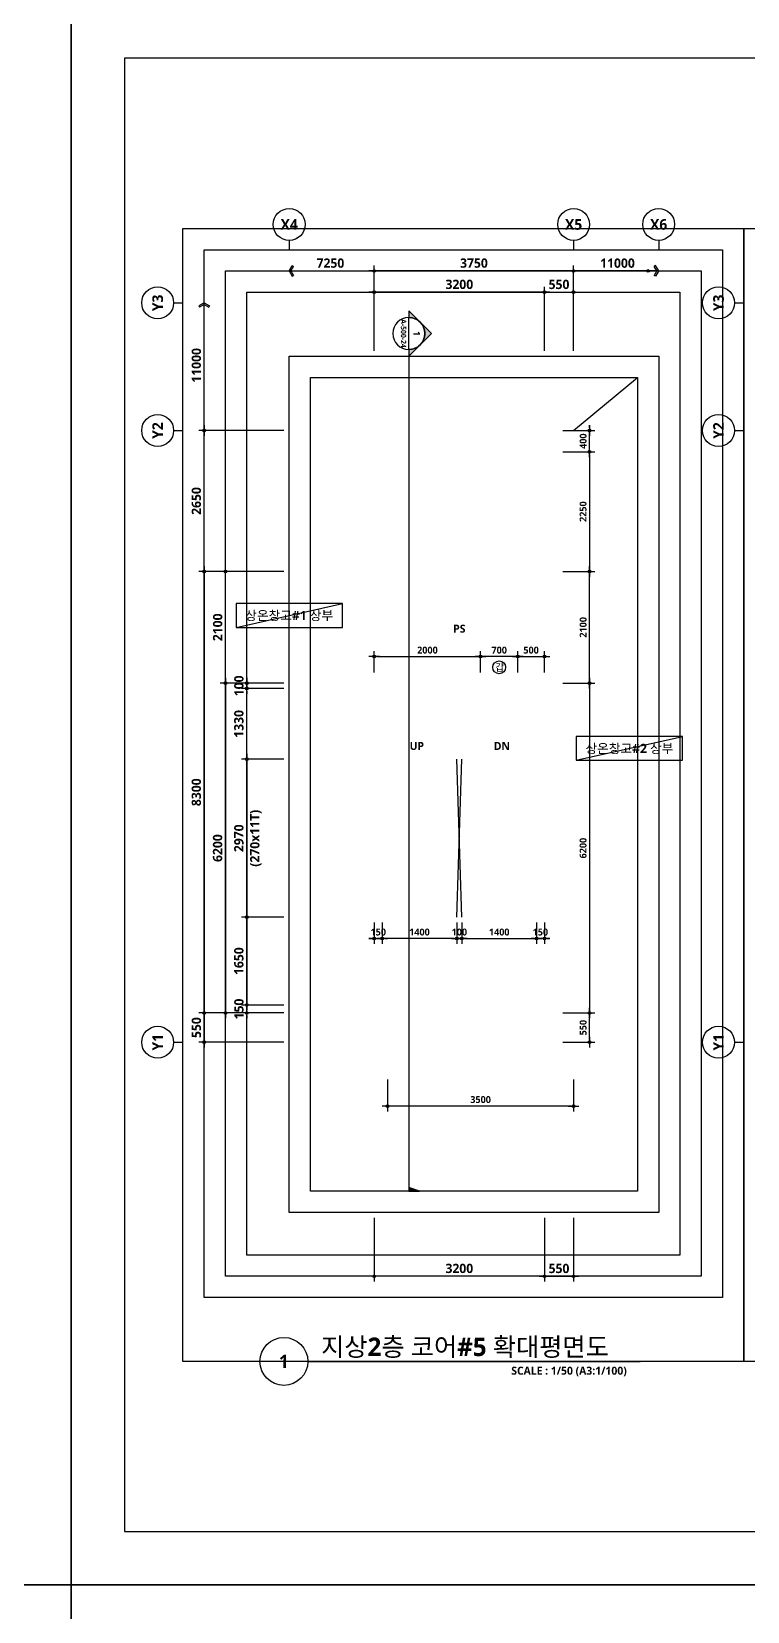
# Model space of a CAD drawing. Header units: millimetres. Extents: x -12482 to 126000, y 0 to 220200.
# Drawn here: x 41253 to 54719, y 118300 to 148000 of the extents above; entities that cross this region are included whole.
import ezdxf
from ezdxf.enums import TextEntityAlignment as Align

# ---------------------------------------------------------------- set-up
doc = ezdxf.new("R2010")
doc.units = ezdxf.units.MM
doc.header["$LTSCALE"] = 60
doc.linetypes.add('CEN', pattern=[62, 60, -1, 0, -1])
doc.layers.get('Defpoints').update_dxf_attribs({"color": 153})
for name, color, linetype in [('A-ANNO-DIM', 4, 'Continuous'), ('A-ANNO-GRA1', 7, 'Continuous'), ('A-ANNO-SYMB', 7, 'Continuous'), ('A-ANNO-TEXT1', 7, 'Continuous'), ('A-ANNO-TEXT2', 3, 'Continuous'), ('A-ANNO-TITL', 7, 'Continuous'), ('A-FLOR-OPEN-BELO', 6, 'CEN'), ('A-ST-AXIS-BUB', 7, 'Continuous'), ('A-ST-AXIS-DIM', 7, 'Continuous'), ('AA-MKXS', 3, 'Continuous'), ('AA-MKXX', 3, 'Continuous'), ('AA-XXXX-TXT1', 2, 'Continuous')]:
    doc.layers.add(name, color=color, linetype=linetype)
for name, color, linetype, plot in [('Defpoint', 161, 'Continuous', False), ('G(그리드1)', 185, 'Continuous', False), ('G(그리드2)', 235, 'Continuous', False)]:
    doc.layers.add(name, color=color, linetype=linetype, plot=plot)
doc.styles.add('2020음성 1차', font='NanumGothicBold.ttf')
doc.styles.add('SAMOO', font='romans.shx', dxfattribs={"bigfont": 'whgtxt.shx'})
doc.styles.add('SH_진천_나눔', font='')
doc.styles.get('SH_진천_나눔').set_extended_font_data('NanumGothic', bold=True)
doc.dimstyles.new('SHP 50', dxfattribs={"dimscale": 50, "dimtxt": 3.5, "dimasz": 1, "dimexe": 2, "dimexo": 2, "dimgap": 1, "dimtad": 1, "dimdec": 0, "dimzin": 0, "dimdsep": 46, "dimtxsty": 'SH_진천_나눔', "dimblk": 'DIMDOT', "dimcen": 0.09, "dimclrd": 256, "dimclre": 256, "dimclrt": 3, "dimadec": 0, "dimazin": 1, "dimtfac": 1, "dimtdec": 0, "dimtix": 1, "dimtmove": 2, "dimatfit": 0, "dimldrblk": 'DIMDOT', "dimfxl": 1, "dimtolj": 1, "dimtzin": 0, "dimlwd": -1, "dimlwe": -1, "dimarcsym": 0})
doc.dimstyles.new('SHP 50내부', dxfattribs={"dimscale": 50, "dimtxt": 2.6, "dimasz": 1, "dimexe": 2, "dimexo": 2, "dimgap": 1, "dimtad": 1, "dimdec": 0, "dimzin": 0, "dimdsep": 46, "dimtxsty": '2020음성 1차', "dimblk": 'DIMDOT', "dimcen": 0.09, "dimclrd": 256, "dimclre": 256, "dimclrt": 3, "dimadec": 0, "dimazin": 1, "dimtfac": 1, "dimtdec": 0, "dimtix": 1, "dimtmove": 2, "dimatfit": 0, "dimldrblk": 'DIMDOT', "dimfxl": 1, "dimtolj": 1, "dimtzin": 0, "dimlwd": -1, "dimlwe": -1, "dimarcsym": 0})

# ---------------------------------------------------------------- blocks, each defined once
blk = doc.blocks.new('*U13165')
at = {"layer": 'A-ANNO-TITL'}
blk.add_line((0, 0), (6250, 0), dxfattribs=at)
blk.add_circle((-450, 0), 450, dxfattribs=at)
at = {"layer": 'AA-XXXX-TXT1', "style": 'SH_진천_나눔'}
blk.add_attdef('DWG.TITLE', (250, 100), '', height=350, dxfattribs=at)
at = {"layer": 'AA-XXXX-TXT1', "color": 7, "style": 'SH_진천_나눔'}
blk.add_attdef('NO1', text='', height=300, dxfattribs=at).set_placement((-450, 0), align=Align.MIDDLE)
at = {"layer": 'AA-XXXX-TXT1', "style": 'SH_진천_나눔'}
blk.add_attdef('SCALE', text='', height=150, dxfattribs=at).set_placement((6000, -100), align=Align.TOP_RIGHT)
blk = doc.blocks.new('A-ST-AXIS-BUB-1')
at = {"layer": 'A-ST-AXIS-BUB'}
blk.add_line((0, 350), (0, 0), dxfattribs=at)
blk.add_circle((0, 950), 600, dxfattribs=at)
blk = doc.blocks.new('DIMDOT')
at = {"color": 0}
blk.add_line((-2, 0), (2, 0), dxfattribs=at)
for radius in [0.5, 0.25]:
    blk.add_circle((0, 0), radius, dxfattribs=at)
blk = doc.blocks.new('arrow1')
at = {"color": 0}
for p, q in [((0, 0), (0.29, 0.5)), ((0, 0), (0.29, -0.5)), ((0.16, 0), (0.41, 0.43)), ((0.16, 0), (0.41, -0.43)), ((0.29, 0.5), (0.41, 0.43)), ((0.29, -0.5), (0.41, -0.43))]:
    blk.add_line(p, q, dxfattribs=at)
blk = doc.blocks.new('*D17269')
at = {"layer": 'A-ST-AXIS-DIM'}
for p, q in [((46000, 137850), (44400, 137850)), ((44500, 137800), (44500, 129600)), ((46000, 129550), (44400, 129550))]:
    blk.add_line(p, q, dxfattribs=at)
at = {"layer": 'Defpoints', "color": 0}
for p in [(46100, 137850), (44500, 129550), (46100, 129550)]:
    blk.add_point(p, dxfattribs=at)
at = {"layer": 'A-ST-AXIS-DIM', "linetype": 'ByBlock', "xscale": 50, "yscale": 50, "zscale": 50}
for p, rotation in [((44500, 137850), 90), ((44500, 129550), 270)]:
    blk.add_blockref('DIMDOT', p, dxfattribs=dict(at, rotation=rotation))
at = {"layer": 'A-ST-AXIS-DIM', "color": 3, "insert": (44353, 133700), "char_height": 175, "attachment_point": 5, "rotation": 90, "style": 'SH_진천_나눔'}
blk.add_mtext('\\A1;8300', dxfattribs=at)
blk = doc.blocks.new('*D17270')
at = {"layer": 'A-ST-AXIS-DIM'}
for p, q in [((46000, 135750), (44800, 135750)), ((44900, 135700), (44900, 129600)), ((46000, 129550), (44800, 129550))]:
    blk.add_line(p, q, dxfattribs=at)
at = {"layer": 'Defpoints', "color": 0}
for p in [(46100, 135750), (44900, 129550), (46100, 129550)]:
    blk.add_point(p, dxfattribs=at)
at = {"layer": 'A-ST-AXIS-DIM', "linetype": 'ByBlock', "xscale": 50, "yscale": 50, "zscale": 50}
for p, rotation in [((44900, 135750), 90), ((44900, 129550), 270)]:
    blk.add_blockref('DIMDOT', p, dxfattribs=dict(at, rotation=rotation))
at = {"layer": 'A-ST-AXIS-DIM', "color": 3, "insert": (44753, 132650), "char_height": 175, "attachment_point": 5, "rotation": 90, "style": 'SH_진천_나눔'}
blk.add_mtext('\\A1;6200', dxfattribs=at)
blk = doc.blocks.new('*D17271')
at = {"layer": 'A-ST-AXIS-DIM'}
for p, q in [((46000, 137850), (44800, 137850)), ((44900, 135800), (44900, 137800)), ((46000, 135750), (44800, 135750))]:
    blk.add_line(p, q, dxfattribs=at)
at = {"layer": 'Defpoints', "color": 0}
for p in [(44900, 137850), (46100, 137850), (46100, 135750)]:
    blk.add_point(p, dxfattribs=at)
at = {"layer": 'A-ST-AXIS-DIM', "linetype": 'ByBlock', "xscale": 50, "yscale": 50, "zscale": 50}
for p, rotation in [((44900, 137850), 90), ((44900, 135750), 270)]:
    blk.add_blockref('DIMDOT', p, dxfattribs=dict(at, rotation=rotation))
at = {"layer": 'A-ST-AXIS-DIM', "color": 3, "insert": (44754, 136800), "char_height": 175, "attachment_point": 5, "rotation": 90, "style": 'SH_진천_나눔'}
blk.add_mtext('\\A1;2100', dxfattribs=at)
blk = doc.blocks.new('*D17272')
at = {"layer": 'A-ST-AXIS-DIM'}
for p, q in [((46000, 129550), (44400, 129550)), ((44500, 129500), (44500, 129050)), ((46000, 129000), (44400, 129000))]:
    blk.add_line(p, q, dxfattribs=at)
at = {"layer": 'Defpoints', "color": 0}
for p in [(46100, 129550), (44500, 129000), (46100, 129000)]:
    blk.add_point(p, dxfattribs=at)
at = {"layer": 'A-ST-AXIS-DIM', "linetype": 'ByBlock', "xscale": 50, "yscale": 50, "zscale": 50}
for p, rotation in [((44500, 129550), 90), ((44500, 129000), 270)]:
    blk.add_blockref('DIMDOT', p, dxfattribs=dict(at, rotation=rotation))
at = {"layer": 'A-ST-AXIS-DIM', "color": 3, "insert": (44354, 129275), "char_height": 175, "attachment_point": 5, "rotation": 90, "style": 'SH_진천_나눔'}
blk.add_mtext('\\A1;550', dxfattribs=at)
blk = doc.blocks.new('*D17273')
at = {"layer": 'A-ST-AXIS-DIM'}
for p, q in [((46000, 140500), (44400, 140500)), ((44500, 137900), (44500, 140450)), ((46000, 137850), (44400, 137850))]:
    blk.add_line(p, q, dxfattribs=at)
at = {"layer": 'Defpoints', "color": 0}
for p in [(44500, 140500), (46100, 140500), (46100, 137850)]:
    blk.add_point(p, dxfattribs=at)
at = {"layer": 'A-ST-AXIS-DIM', "linetype": 'ByBlock', "xscale": 50, "yscale": 50, "zscale": 50}
for p, rotation in [((44500, 140500), 90), ((44500, 137850), 270)]:
    blk.add_blockref('DIMDOT', p, dxfattribs=dict(at, rotation=rotation))
at = {"layer": 'A-ST-AXIS-DIM', "color": 3, "insert": (44353, 139175), "char_height": 175, "attachment_point": 5, "rotation": 90, "style": 'SH_진천_나눔'}
blk.add_mtext('\\A1;2650', dxfattribs=at)
blk = doc.blocks.new('*D18442')
at = {"layer": 'A-ANNO-DIM'}
for p, q in [((49700, 135950), (49700, 136350)), ((50400, 135950), (50400, 136350)), ((50350, 136250), (49750, 136250))]:
    blk.add_line(p, q, dxfattribs=at)
at = {"layer": 'Defpoints', "color": 0}
for p in [(49700, 136250), (49700, 135850), (50400, 135850)]:
    blk.add_point(p, dxfattribs=at)
at = {"layer": 'A-ANNO-DIM', "linetype": 'ByBlock', "xscale": 50, "yscale": 50, "zscale": 50, "rotation": 180}
blk.add_blockref('DIMDOT', (49700, 136250), dxfattribs=at)
at = {"layer": 'A-ANNO-DIM', "linetype": 'ByBlock', "xscale": 50, "yscale": 50, "zscale": 50}
blk.add_blockref('DIMDOT', (50400, 136250), dxfattribs=at)
at = {"layer": 'A-ANNO-DIM', "color": 3, "insert": (50050, 136371), "char_height": 130, "attachment_point": 5, "style": '2020음성 1차'}
blk.add_mtext('\\A1;700', dxfattribs=at)
blk = doc.blocks.new('*D18443')
at = {"layer": 'A-ANNO-DIM'}
for p, q in [((47700, 135950), (47700, 136350)), ((49700, 135950), (49700, 136350)), ((47750, 136250), (49650, 136250))]:
    blk.add_line(p, q, dxfattribs=at)
at = {"layer": 'Defpoints', "color": 0}
for p in [(49700, 136250), (47700, 135850), (49700, 135850)]:
    blk.add_point(p, dxfattribs=at)
at = {"layer": 'A-ANNO-DIM', "linetype": 'ByBlock', "xscale": 50, "yscale": 50, "zscale": 50, "rotation": 180}
blk.add_blockref('DIMDOT', (47700, 136250), dxfattribs=at)
at = {"layer": 'A-ANNO-DIM', "linetype": 'ByBlock', "xscale": 50, "yscale": 50, "zscale": 50}
blk.add_blockref('DIMDOT', (49700, 136250), dxfattribs=at)
at = {"layer": 'A-ANNO-DIM', "color": 3, "insert": (48700, 136371), "char_height": 130, "attachment_point": 5, "style": '2020음성 1차'}
blk.add_mtext('\\A1;2000', dxfattribs=at)
blk = doc.blocks.new('*D18444')
at = {"layer": 'A-ANNO-DIM'}
for p, q in [((50400, 135950), (50400, 136350)), ((50900, 135950), (50900, 136350)), ((50450, 136250), (50850, 136250))]:
    blk.add_line(p, q, dxfattribs=at)
at = {"layer": 'Defpoints', "color": 0}
for p in [(50900, 136250), (50400, 135850), (50900, 135850)]:
    blk.add_point(p, dxfattribs=at)
at = {"layer": 'A-ANNO-DIM', "linetype": 'ByBlock', "xscale": 50, "yscale": 50, "zscale": 50, "rotation": 180}
blk.add_blockref('DIMDOT', (50400, 136250), dxfattribs=at)
at = {"layer": 'A-ANNO-DIM', "linetype": 'ByBlock', "xscale": 50, "yscale": 50, "zscale": 50}
blk.add_blockref('DIMDOT', (50900, 136250), dxfattribs=at)
at = {"layer": 'A-ANNO-DIM', "color": 3, "insert": (50650, 136371), "char_height": 130, "attachment_point": 5, "style": '2020음성 1차'}
blk.add_mtext('\\A1;500', dxfattribs=at)
blk = doc.blocks.new('갑종 TEXT100')
at = {"layer": 'A-ANNO-SYMB'}
blk.add_circle((0, 0), 243, dxfattribs=at)
at = {"layer": 'A-ANNO-TITL', "style": '2020음성 1차'}
blk.add_text('갑 ', height=266.7, dxfattribs=at).set_placement((67, 0), align=Align.MIDDLE_CENTER)
blk = doc.blocks.new('*D18454')
at = {"layer": 'A-ST-AXIS-DIM'}
for p, q in [((47700, 142000), (47700, 143600)), ((51400, 143500), (47750, 143500)), ((51450, 142000), (51450, 143600))]:
    blk.add_line(p, q, dxfattribs=at)
at = {"layer": 'Defpoints', "color": 0}
for p in [(47700, 143500), (47700, 141900), (51450, 141900)]:
    blk.add_point(p, dxfattribs=at)
at = {"layer": 'A-ST-AXIS-DIM', "linetype": 'ByBlock', "xscale": 50, "yscale": 50, "zscale": 50, "rotation": 180}
blk.add_blockref('DIMDOT', (47700, 143500), dxfattribs=at)
at = {"layer": 'A-ST-AXIS-DIM', "linetype": 'ByBlock', "xscale": 50, "yscale": 50, "zscale": 50}
blk.add_blockref('DIMDOT', (51450, 143500), dxfattribs=at)
at = {"layer": 'A-ST-AXIS-DIM', "color": 3, "insert": (49575, 143647), "char_height": 175, "attachment_point": 5, "style": 'SH_진천_나눔'}
blk.add_mtext('\\A1;3750', dxfattribs=at)
blk = doc.blocks.new('*D18455')
at = {"layer": 'A-ST-AXIS-DIM'}
for p, q in [((50900, 142000), (50900, 143200)), ((51450, 142000), (51450, 143200)), ((50950, 143100), (51400, 143100))]:
    blk.add_line(p, q, dxfattribs=at)
at = {"layer": 'Defpoints', "color": 0}
for p in [(51450, 143100), (50900, 141900), (51450, 141900)]:
    blk.add_point(p, dxfattribs=at)
at = {"layer": 'A-ST-AXIS-DIM', "linetype": 'ByBlock', "xscale": 50, "yscale": 50, "zscale": 50, "rotation": 180}
blk.add_blockref('DIMDOT', (50900, 143100), dxfattribs=at)
at = {"layer": 'A-ST-AXIS-DIM', "linetype": 'ByBlock', "xscale": 50, "yscale": 50, "zscale": 50}
blk.add_blockref('DIMDOT', (51450, 143100), dxfattribs=at)
at = {"layer": 'A-ST-AXIS-DIM', "color": 3, "insert": (51175, 143246), "char_height": 175, "attachment_point": 5, "style": 'SH_진천_나눔'}
blk.add_mtext('\\A1;550', dxfattribs=at)
blk = doc.blocks.new('*D18456')
at = {"layer": 'A-ST-AXIS-DIM'}
for p, q in [((47700, 142000), (47700, 143200)), ((50900, 142000), (50900, 143200)), ((50850, 143100), (47750, 143100))]:
    blk.add_line(p, q, dxfattribs=at)
at = {"layer": 'Defpoints', "color": 0}
for p in [(47700, 143100), (47700, 141900), (50900, 141900)]:
    blk.add_point(p, dxfattribs=at)
at = {"layer": 'A-ST-AXIS-DIM', "linetype": 'ByBlock', "xscale": 50, "yscale": 50, "zscale": 50, "rotation": 180}
blk.add_blockref('DIMDOT', (47700, 143100), dxfattribs=at)
at = {"layer": 'A-ST-AXIS-DIM', "linetype": 'ByBlock', "xscale": 50, "yscale": 50, "zscale": 50}
blk.add_blockref('DIMDOT', (50900, 143100), dxfattribs=at)
at = {"layer": 'A-ST-AXIS-DIM', "color": 3, "insert": (49300, 143247), "char_height": 175, "attachment_point": 5, "style": 'SH_진천_나눔'}
blk.add_mtext('\\A1;3200', dxfattribs=at)
blk = doc.blocks.new('*D18528')
at = {"layer": 'A-ST-AXIS-DIM'}
for p, q in [((46000, 134320), (45200, 134320)), ((45300, 134270), (45300, 131400)), ((46000, 131350), (45200, 131350))]:
    blk.add_line(p, q, dxfattribs=at)
at = {"layer": 'Defpoints', "color": 0}
for p in [(46100, 134320), (45300, 131350), (46100, 131350)]:
    blk.add_point(p, dxfattribs=at)
at = {"layer": 'A-ST-AXIS-DIM', "linetype": 'ByBlock', "xscale": 50, "yscale": 50, "zscale": 50}
for p, rotation in [((45300, 134320), 90), ((45300, 131350), 270)]:
    blk.add_blockref('DIMDOT', p, dxfattribs=dict(at, rotation=rotation))
at = {"layer": 'A-ST-AXIS-DIM', "color": 3, "char_height": 175, "attachment_point": 5, "rotation": 90, "style": 'SH_진천_나눔'}
for s, insert in [('\\A1;(270x11T)', (45472, 132835)), ('\\A1;2970', (45153, 132835))]:
    blk.add_mtext(s, dxfattribs=dict(at, insert=insert))
blk = doc.blocks.new('*D18529')
at = {"layer": 'A-ST-AXIS-DIM'}
for p, q in [((46000, 131350), (45200, 131350)), ((45300, 131300), (45300, 129750)), ((46000, 129700), (45200, 129700))]:
    blk.add_line(p, q, dxfattribs=at)
at = {"layer": 'Defpoints', "color": 0}
for p in [(46100, 131350), (45300, 129700), (46100, 129700)]:
    blk.add_point(p, dxfattribs=at)
at = {"layer": 'A-ST-AXIS-DIM', "linetype": 'ByBlock', "xscale": 50, "yscale": 50, "zscale": 50}
for p, rotation in [((45300, 131350), 90), ((45300, 129700), 270)]:
    blk.add_blockref('DIMDOT', p, dxfattribs=dict(at, rotation=rotation))
at = {"layer": 'A-ST-AXIS-DIM', "color": 3, "insert": (45153, 130525), "char_height": 175, "attachment_point": 5, "rotation": 90, "style": 'SH_진천_나눔'}
blk.add_mtext('\\A1;1650', dxfattribs=at)
blk = doc.blocks.new('*D18530')
at = {"layer": 'A-ST-AXIS-DIM'}
for p, q in [((46000, 135650), (45200, 135650)), ((45300, 134370), (45300, 135600)), ((46000, 134320), (45200, 134320))]:
    blk.add_line(p, q, dxfattribs=at)
at = {"layer": 'Defpoints', "color": 0}
for p in [(45300, 135650), (46100, 135650), (46100, 134320)]:
    blk.add_point(p, dxfattribs=at)
at = {"layer": 'A-ST-AXIS-DIM', "linetype": 'ByBlock', "xscale": 50, "yscale": 50, "zscale": 50}
for p, rotation in [((45300, 135650), 90), ((45300, 134320), 270)]:
    blk.add_blockref('DIMDOT', p, dxfattribs=dict(at, rotation=rotation))
at = {"layer": 'A-ST-AXIS-DIM', "color": 3, "insert": (45153, 134985), "char_height": 175, "attachment_point": 5, "rotation": 90, "style": 'SH_진천_나눔'}
blk.add_mtext('\\A1;1330', dxfattribs=at)
blk = doc.blocks.new('*D18531')
at = {"layer": 'A-ST-AXIS-DIM'}
for p, q in [((46000, 135750), (45200, 135750)), ((45300, 135800), (45300, 135850)), ((45300, 135750), (45300, 135650)), ((46000, 135650), (45200, 135650)), ((45300, 135600), (45300, 135550))]:
    blk.add_line(p, q, dxfattribs=at)
at = {"layer": 'Defpoints', "color": 0}
for p in [(46100, 135750), (45300, 135650), (46100, 135650)]:
    blk.add_point(p, dxfattribs=at)
at = {"layer": 'A-ST-AXIS-DIM', "linetype": 'ByBlock', "xscale": 50, "yscale": 50, "zscale": 50}
for p, rotation in [((45300, 135750), 270), ((45300, 135650), 90)]:
    blk.add_blockref('DIMDOT', p, dxfattribs=dict(at, rotation=rotation))
at = {"layer": 'A-ST-AXIS-DIM', "color": 3, "insert": (45154, 135700), "char_height": 175, "attachment_point": 5, "rotation": 90, "style": 'SH_진천_나눔'}
blk.add_mtext('\\A1;100', dxfattribs=at)
blk = doc.blocks.new('*D18532')
at = {"layer": 'A-ST-AXIS-DIM'}
for p, q in [((45300, 129750), (45300, 129800)), ((46000, 129700), (45200, 129700)), ((46000, 129550), (45200, 129550)), ((45300, 129550), (45300, 129700)), ((45300, 129500), (45300, 129450))]:
    blk.add_line(p, q, dxfattribs=at)
at = {"layer": 'Defpoints', "color": 0}
for p in [(45300, 129700), (46100, 129700), (46100, 129550)]:
    blk.add_point(p, dxfattribs=at)
at = {"layer": 'A-ST-AXIS-DIM', "linetype": 'ByBlock', "xscale": 50, "yscale": 50, "zscale": 50}
for p, rotation in [((45300, 129700), 270), ((45300, 129550), 90)]:
    blk.add_blockref('DIMDOT', p, dxfattribs=dict(at, rotation=rotation))
at = {"layer": 'A-ST-AXIS-DIM', "color": 3, "insert": (45154, 129625), "char_height": 175, "attachment_point": 5, "rotation": 90, "style": 'SH_진천_나눔'}
blk.add_mtext('\\A1;150', dxfattribs=at)
blk = doc.blocks.new('*D18543')
at = {"layer": 'A-ANNO-DIM'}
for p, q in [((49250, 131250), (49250, 130850)), ((49350, 131250), (49350, 130850)), ((49200, 130950), (49150, 130950)), ((49350, 130950), (49250, 130950)), ((49400, 130950), (49450, 130950))]:
    blk.add_line(p, q, dxfattribs=at)
at = {"layer": 'Defpoints', "color": 0}
for p in [(49250, 131350), (49350, 131350), (49250, 130950)]:
    blk.add_point(p, dxfattribs=at)
at = {"layer": 'A-ANNO-DIM', "linetype": 'ByBlock', "xscale": 50, "yscale": 50, "zscale": 50}
blk.add_blockref('DIMDOT', (49250, 130950), dxfattribs=at)
at = {"layer": 'A-ANNO-DIM', "linetype": 'ByBlock', "xscale": 50, "yscale": 50, "zscale": 50, "rotation": 180}
blk.add_blockref('DIMDOT', (49350, 130950), dxfattribs=at)
at = {"layer": 'A-ANNO-DIM', "color": 3, "insert": (49300, 131071), "char_height": 130, "attachment_point": 5, "style": '2020음성 1차'}
blk.add_mtext('\\A1;100', dxfattribs=at)
blk = doc.blocks.new('*D18544')
at = {"layer": 'A-ANNO-DIM'}
for p, q in [((49350, 131250), (49350, 130850)), ((50750, 131250), (50750, 130850)), ((49400, 130950), (50700, 130950))]:
    blk.add_line(p, q, dxfattribs=at)
at = {"layer": 'Defpoints', "color": 0}
for p in [(49350, 131350), (50750, 131350), (50750, 130950)]:
    blk.add_point(p, dxfattribs=at)
at = {"layer": 'A-ANNO-DIM', "linetype": 'ByBlock', "xscale": 50, "yscale": 50, "zscale": 50, "rotation": 180}
blk.add_blockref('DIMDOT', (49350, 130950), dxfattribs=at)
at = {"layer": 'A-ANNO-DIM', "linetype": 'ByBlock', "xscale": 50, "yscale": 50, "zscale": 50}
blk.add_blockref('DIMDOT', (50750, 130950), dxfattribs=at)
at = {"layer": 'A-ANNO-DIM', "color": 3, "insert": (50050, 131071), "char_height": 130, "attachment_point": 5, "style": '2020음성 1차'}
blk.add_mtext('\\A1;1400', dxfattribs=at)
blk = doc.blocks.new('*D18545')
at = {"layer": 'A-ANNO-DIM'}
for p, q in [((50750, 131250), (50750, 130850)), ((50900, 131250), (50900, 130850)), ((50700, 130950), (50650, 130950)), ((50900, 130950), (50750, 130950)), ((50950, 130950), (51000, 130950))]:
    blk.add_line(p, q, dxfattribs=at)
at = {"layer": 'Defpoints', "color": 0}
for p in [(50750, 131350), (50900, 131350), (50750, 130950)]:
    blk.add_point(p, dxfattribs=at)
at = {"layer": 'A-ANNO-DIM', "linetype": 'ByBlock', "xscale": 50, "yscale": 50, "zscale": 50}
blk.add_blockref('DIMDOT', (50750, 130950), dxfattribs=at)
at = {"layer": 'A-ANNO-DIM', "linetype": 'ByBlock', "xscale": 50, "yscale": 50, "zscale": 50, "rotation": 180}
blk.add_blockref('DIMDOT', (50900, 130950), dxfattribs=at)
at = {"layer": 'A-ANNO-DIM', "color": 3, "insert": (50825, 131071), "char_height": 130, "attachment_point": 5, "style": '2020음성 1차'}
blk.add_mtext('\\A1;150', dxfattribs=at)
blk = doc.blocks.new('*D18546')
at = {"layer": 'A-ANNO-DIM'}
for p, q in [((47850, 131250), (47850, 130850)), ((49250, 131250), (49250, 130850)), ((49200, 130950), (47900, 130950))]:
    blk.add_line(p, q, dxfattribs=at)
at = {"layer": 'Defpoints', "color": 0}
for p in [(47850, 131350), (49250, 131350), (47850, 130950)]:
    blk.add_point(p, dxfattribs=at)
at = {"layer": 'A-ANNO-DIM', "linetype": 'ByBlock', "xscale": 50, "yscale": 50, "zscale": 50, "rotation": 180}
blk.add_blockref('DIMDOT', (47850, 130950), dxfattribs=at)
at = {"layer": 'A-ANNO-DIM', "linetype": 'ByBlock', "xscale": 50, "yscale": 50, "zscale": 50}
blk.add_blockref('DIMDOT', (49250, 130950), dxfattribs=at)
at = {"layer": 'A-ANNO-DIM', "color": 3, "insert": (48550, 131071), "char_height": 130, "attachment_point": 5, "style": '2020음성 1차'}
blk.add_mtext('\\A1;1400', dxfattribs=at)
blk = doc.blocks.new('*D18547')
at = {"layer": 'A-ANNO-DIM'}
for p, q in [((47700, 131250), (47700, 130850)), ((47850, 131250), (47850, 130850)), ((47650, 130950), (47600, 130950)), ((47700, 130950), (47850, 130950)), ((47900, 130950), (47950, 130950))]:
    blk.add_line(p, q, dxfattribs=at)
at = {"layer": 'Defpoints', "color": 0}
for p in [(47700, 131350), (47850, 131350), (47850, 130950)]:
    blk.add_point(p, dxfattribs=at)
at = {"layer": 'A-ANNO-DIM', "linetype": 'ByBlock', "xscale": 50, "yscale": 50, "zscale": 50}
blk.add_blockref('DIMDOT', (47700, 130950), dxfattribs=at)
at = {"layer": 'A-ANNO-DIM', "linetype": 'ByBlock', "xscale": 50, "yscale": 50, "zscale": 50, "rotation": 180}
blk.add_blockref('DIMDOT', (47850, 130950), dxfattribs=at)
at = {"layer": 'A-ANNO-DIM', "color": 3, "insert": (47775, 131071), "char_height": 130, "attachment_point": 5, "style": '2020음성 1차'}
blk.add_mtext('\\A1;150', dxfattribs=at)
blk = doc.blocks.new('*D18548')
at = {"layer": 'A-ST-AXIS-DIM'}
for p, q in [((47700, 125700), (47700, 124500)), ((50900, 125700), (50900, 124500)), ((50850, 124600), (47750, 124600))]:
    blk.add_line(p, q, dxfattribs=at)
at = {"layer": 'Defpoints', "color": 0}
for p in [(47700, 125800), (50900, 125800), (47700, 124600)]:
    blk.add_point(p, dxfattribs=at)
at = {"layer": 'A-ST-AXIS-DIM', "linetype": 'ByBlock', "xscale": 50, "yscale": 50, "zscale": 50, "rotation": 180}
blk.add_blockref('DIMDOT', (47700, 124600), dxfattribs=at)
at = {"layer": 'A-ST-AXIS-DIM', "linetype": 'ByBlock', "xscale": 50, "yscale": 50, "zscale": 50}
blk.add_blockref('DIMDOT', (50900, 124600), dxfattribs=at)
at = {"layer": 'A-ST-AXIS-DIM', "color": 3, "insert": (49300, 124747), "char_height": 175, "attachment_point": 5, "style": 'SH_진천_나눔'}
blk.add_mtext('\\A1;3200', dxfattribs=at)
blk = doc.blocks.new('*D18549')
at = {"layer": 'A-ST-AXIS-DIM'}
for p, q in [((50900, 125700), (50900, 124500)), ((51450, 125700), (51450, 124500)), ((50950, 124600), (51400, 124600))]:
    blk.add_line(p, q, dxfattribs=at)
at = {"layer": 'Defpoints', "color": 0}
for p in [(50900, 125800), (51450, 125800), (51450, 124600)]:
    blk.add_point(p, dxfattribs=at)
at = {"layer": 'A-ST-AXIS-DIM', "linetype": 'ByBlock', "xscale": 50, "yscale": 50, "zscale": 50, "rotation": 180}
blk.add_blockref('DIMDOT', (50900, 124600), dxfattribs=at)
at = {"layer": 'A-ST-AXIS-DIM', "linetype": 'ByBlock', "xscale": 50, "yscale": 50, "zscale": 50}
blk.add_blockref('DIMDOT', (51450, 124600), dxfattribs=at)
at = {"layer": 'A-ST-AXIS-DIM', "color": 3, "insert": (51175, 124746), "char_height": 175, "attachment_point": 5, "style": 'SH_진천_나눔'}
blk.add_mtext('\\A1;550', dxfattribs=at)
blk = doc.blocks.new('*D18550')
at = {"layer": 'A-ANNO-DIM'}
for p, q in [((47950, 128300), (47950, 127700)), ((51450, 128300), (51450, 127700)), ((51400, 127800), (48000, 127800))]:
    blk.add_line(p, q, dxfattribs=at)
at = {"layer": 'Defpoints', "color": 0}
for p in [(47950, 128400), (51450, 128400), (47950, 127800)]:
    blk.add_point(p, dxfattribs=at)
at = {"layer": 'A-ANNO-DIM', "linetype": 'ByBlock', "xscale": 50, "yscale": 50, "zscale": 50, "rotation": 180}
blk.add_blockref('DIMDOT', (47950, 127800), dxfattribs=at)
at = {"layer": 'A-ANNO-DIM', "linetype": 'ByBlock', "xscale": 50, "yscale": 50, "zscale": 50}
blk.add_blockref('DIMDOT', (51450, 127800), dxfattribs=at)
at = {"layer": 'A-ANNO-DIM', "color": 3, "insert": (49700, 127922), "char_height": 130, "attachment_point": 5, "style": '2020음성 1차'}
blk.add_mtext('\\A1;3500', dxfattribs=at)
blk = doc.blocks.new('*U15104')
at = {"layer": 'AA-MKXX'}
blk.add_hatch(color=256, dxfattribs=at).paths.add_polyline_path([(48373, 600), (48163, 0), (48373, 0)])
at = {"layer": 'AA-MKXX', "linetype": 'CEN', "ltscale": 300}
blk.add_line((900, 0), (48373, 0), dxfattribs=at)
at = {"layer": 'AA-MKXX'}
blk.add_lwpolyline([(48373, 0), (48373, 600), (48163, 0)], close=True, dxfattribs=at)
blk = doc.blocks.new('*D21302')
at = {"layer": 'A-ANNO-DIM'}
for p, q in [((51250, 140500), (51850, 140500)), ((51750, 140550), (51750, 140600)), ((51750, 140100), (51750, 140500)), ((51250, 140100), (51850, 140100)), ((51750, 140050), (51750, 140000))]:
    blk.add_line(p, q, dxfattribs=at)
at = {"layer": 'Defpoints', "color": 0}
for p in [(51150, 140500), (51750, 140500), (51150, 140100)]:
    blk.add_point(p, dxfattribs=at)
at = {"layer": 'A-ANNO-DIM', "linetype": 'ByBlock', "xscale": 50, "yscale": 50, "zscale": 50}
for p, rotation in [((51750, 140500), 270), ((51750, 140100), 90)]:
    blk.add_blockref('DIMDOT', p, dxfattribs=dict(at, rotation=rotation))
at = {"layer": 'A-ANNO-DIM', "color": 3, "insert": (51629, 140300), "char_height": 130, "attachment_point": 5, "rotation": 90, "style": '2020음성 1차'}
blk.add_mtext('\\A1;400', dxfattribs=at)
blk = doc.blocks.new('*D21303')
at = {"layer": 'A-ANNO-DIM'}
for p, q in [((51250, 140100), (51850, 140100)), ((51750, 140050), (51750, 137900)), ((51250, 137850), (51850, 137850))]:
    blk.add_line(p, q, dxfattribs=at)
at = {"layer": 'Defpoints', "color": 0}
for p in [(51150, 140100), (51150, 137850), (51750, 137850)]:
    blk.add_point(p, dxfattribs=at)
at = {"layer": 'A-ANNO-DIM', "linetype": 'ByBlock', "xscale": 50, "yscale": 50, "zscale": 50}
for p, rotation in [((51750, 140100), 90), ((51750, 137850), 270)]:
    blk.add_blockref('DIMDOT', p, dxfattribs=dict(at, rotation=rotation))
at = {"layer": 'A-ANNO-DIM', "color": 3, "insert": (51628, 138975), "char_height": 130, "attachment_point": 5, "rotation": 90, "style": '2020음성 1차'}
blk.add_mtext('\\A1;2250', dxfattribs=at)
blk = doc.blocks.new('*D21304')
at = {"layer": 'A-ANNO-DIM'}
for p, q in [((51250, 137850), (51850, 137850)), ((51750, 135800), (51750, 137800)), ((51250, 135750), (51850, 135750))]:
    blk.add_line(p, q, dxfattribs=at)
at = {"layer": 'Defpoints', "color": 0}
for p in [(51150, 137850), (51750, 137850), (51150, 135750)]:
    blk.add_point(p, dxfattribs=at)
at = {"layer": 'A-ANNO-DIM', "linetype": 'ByBlock', "xscale": 50, "yscale": 50, "zscale": 50}
for p, rotation in [((51750, 137850), 90), ((51750, 135750), 270)]:
    blk.add_blockref('DIMDOT', p, dxfattribs=dict(at, rotation=rotation))
at = {"layer": 'A-ANNO-DIM', "color": 3, "insert": (51629, 136800), "char_height": 130, "attachment_point": 5, "rotation": 90, "style": '2020음성 1차'}
blk.add_mtext('\\A1;2100', dxfattribs=at)
blk = doc.blocks.new('*D21305')
at = {"layer": 'A-ANNO-DIM'}
for p, q in [((51250, 135750), (51850, 135750)), ((51750, 135700), (51750, 129600)), ((51250, 129550), (51850, 129550))]:
    blk.add_line(p, q, dxfattribs=at)
at = {"layer": 'Defpoints', "color": 0}
for p in [(51150, 135750), (51150, 129550), (51750, 129550)]:
    blk.add_point(p, dxfattribs=at)
at = {"layer": 'A-ANNO-DIM', "linetype": 'ByBlock', "xscale": 50, "yscale": 50, "zscale": 50}
for p, rotation in [((51750, 135750), 90), ((51750, 129550), 270)]:
    blk.add_blockref('DIMDOT', p, dxfattribs=dict(at, rotation=rotation))
at = {"layer": 'A-ANNO-DIM', "color": 3, "insert": (51628, 132650), "char_height": 130, "attachment_point": 5, "rotation": 90, "style": '2020음성 1차'}
blk.add_mtext('\\A1;6200', dxfattribs=at)
blk = doc.blocks.new('*D21306')
at = {"layer": 'A-ANNO-DIM'}
for p, q in [((51250, 129550), (51850, 129550)), ((51750, 129050), (51750, 129500)), ((51250, 129000), (51850, 129000))]:
    blk.add_line(p, q, dxfattribs=at)
at = {"layer": 'Defpoints', "color": 0}
for p in [(51150, 129550), (51750, 129550), (51150, 129000)]:
    blk.add_point(p, dxfattribs=at)
at = {"layer": 'A-ANNO-DIM', "linetype": 'ByBlock', "xscale": 50, "yscale": 50, "zscale": 50}
for p, rotation in [((51750, 129550), 90), ((51750, 129000), 270)]:
    blk.add_blockref('DIMDOT', p, dxfattribs=dict(at, rotation=rotation))
at = {"layer": 'A-ANNO-DIM', "color": 3, "insert": (51629, 129275), "char_height": 130, "attachment_point": 5, "rotation": 90, "style": '2020음성 1차'}
blk.add_mtext('\\A1;550', dxfattribs=at)
blk = doc.blocks.new('*U15083')
at = {"layer": 'AA-MKXS'}
blk.add_hatch(color=3, dxfattribs=at).paths.add_polyline_path([(0, 8.49), (-4.24, 4.24, -0.414214), (4.24, 4.24)])
h = blk.add_hatch(color=3, dxfattribs=at)
h.paths.add_polyline_path([(-8.49, 0), (-6, 0, -0.198912), (-4.24, 4.24)])
h.paths.add_polyline_path([(6, 0), (8.49, 0), (4.24, 4.24, -0.198912)])
at = {"layer": 'AA-MKXS', "color": 3, "linetype": 'Continuous', "ltscale": 5}
blk.add_line((-6, 0), (6, 0), dxfattribs=at)
at = {"layer": 'AA-MKXS', "color": 3}
for points in [[(4.24, 4.24, 0.414214), (-4.24, 4.24), (0, 8.49)], [(-4.24, 4.24, 0.198912), (-6, 0), (-8.49, 0)], [(8.49, 0), (6, 0, 0.198912), (4.24, 4.24)]]:
    blk.add_lwpolyline(points, format="xyb", close=True, dxfattribs=at)
at = {"layer": 'AA-MKXS', "color": 3, "linetype": 'Continuous', "ltscale": 5}
blk.add_circle((0, 0), 6, dxfattribs=at)
at = {"layer": 'AA-MKXS', "style": 'SAMOO', "width": 0.85}
blk.add_attdef('ViewNUM', text='', height=2.5, dxfattribs=at).set_placement((0, 1), align=Align.BOTTOM_CENTER)
blk.add_attdef('SheetNUM', text='', height=2.5, dxfattribs=at).set_placement((0, -1), align=Align.TOP_CENTER)

msp = doc.modelspace()

# ---------------------------------------------------------------- linework, layer by layer
at = {"layer": 'A-ANNO-GRA1'}
for points in [[(45100, 136800), (47100, 136800), (47100, 137250), (45100, 137250)], [(51500, 134300), (53500, 134300), (53500, 134750), (51500, 134750)]]:
    msp.add_lwpolyline(points, close=True, dxfattribs=at)
at = {"layer": 'A-FLOR-OPEN-BELO'}
for p, q in [((49250, 131350), (49350, 134320)), ((49350, 131350), (49250, 134320))]:
    msp.add_line(p, q, dxfattribs=at)
at = {"layer": 'A-ST-AXIS-DIM'}
for p, q in [((46100, 143500), (47650, 143500)), ((47700, 142000), (47700, 143600)), ((51450, 142000), (51450, 143600)), ((51450, 142000), (51450, 143600)), ((53050, 143500), (51500, 143500)), ((44500, 140550), (44500, 142900)), ((45400, 140500), (44400, 140500))]:
    msp.add_line(p, q, dxfattribs=at)
at = {"layer": 'Defpoint'}
msp.add_line((51450, 140500), (52650, 141500), dxfattribs=at)
for points in [[(0, 148500), (42000, 148500), (42000, 118800), (0, 118800)], [(42000, 148500), (84000, 148500), (84000, 118800), (42000, 118800)], [(43000, 119800), (78500, 119800), (78500, 147500), (43000, 147500)], [(0, 118800), (42000, 118800), (42000, 89100), (0, 89100)], [(42000, 118800), (84000, 118800), (84000, 89100), (42000, 89100)]]:
    msp.add_lwpolyline(points, close=True, dxfattribs=at)
at = {"layer": 'G(그리드1)'}
for p, q in [((45100, 136800), (47100, 137250)), ((51500, 134300), (53500, 134750))]:
    msp.add_line(p, q, dxfattribs=at)
for points in [[(54650, 123000), (44100, 123000), (44100, 144300), (54650, 144300)], [(66850, 123000), (54650, 123000), (54650, 144300), (66850, 144300)], [(54250, 124200), (44500, 124200), (44500, 143900), (54250, 143900)], [(53850, 124600), (44900, 124600), (44900, 143500), (53850, 143500)], [(53450, 125000), (45300, 125000), (45300, 143100), (53450, 143100)], [(53050, 125800), (46100, 125800), (46100, 141900), (53050, 141900)]]:
    msp.add_lwpolyline(points, close=True, dxfattribs=at)
at = {"layer": 'G(그리드2)'}
msp.add_lwpolyline([(52650, 126200), (46500, 126200), (46500, 141500), (52650, 141500)], close=True, dxfattribs=at)

# ---------------------------------------------------------------- block references
ref = msp.add_blockref('*U15083', (48350, 142324.3), dxfattribs=dict(xscale=-50, yscale=50, zscale=50, rotation=269.9999999999997))
ref.add_attrib('SheetNUM', 'A-500-24', dxfattribs={"layer": 'AA-MKXS', "height": 100, "rotation": 270, "style": '2020음성 1차', "width": 0.8}).set_placement((48300, 142324.3), align=Align.TOP_CENTER)
ref.add_attrib('ViewNUM', '1', dxfattribs={"layer": 'AA-MKXS', "height": 125, "rotation": 270, "style": '2020음성 1차'}).set_placement((48400, 142324.3), align=Align.BOTTOM_CENTER)
at = {"xscale": 0.3333333333333333, "yscale": 0.3333333333333333, "zscale": 0.3333333333333333, "rotation": 270.0000000000003}
msp.add_blockref('*U15104', (48350, 142324.3), dxfattribs=at)
at = {"xscale": 0.5, "yscale": 0.5, "zscale": 0.5}
msp.add_blockref('갑종 TEXT100', (50050, 136048.3), dxfattribs=at)
ref = msp.add_blockref('*U13165', (46450, 123000))
ref.add_attrib('SCALE', 'SCALE : 1/50 (A3:1/100)', dxfattribs={"layer": 'A-ANNO-TITL', "height": 150, "style": 'SH_진천_나눔'}).set_placement((52450, 122900), align=Align.TOP_RIGHT)
ref.add_attrib('DWG.TITLE', '지상2층 코어#5 확대평면도', (46700, 123100), dxfattribs={"layer": 'A-ANNO-TITL', "height": 347.908, "style": 'SH_진천_나눔'})
ref.add_attrib('NO1', '1', dxfattribs={"layer": 'A-ANNO-TITL', "color": 7, "height": 250, "style": 'SH_진천_나눔'}).set_placement((46000, 123000), align=Align.MIDDLE)
at = {"layer": 'A-ST-AXIS-BUB', "xscale": 0.5, "yscale": 0.5, "zscale": 0.5}
for p in [(46100, 143900), (51450, 143900), (53050, 143900)]:
    msp.add_blockref('A-ST-AXIS-BUB-1', p, dxfattribs=at)
at = {"layer": 'A-ST-AXIS-BUB', "xscale": 0.5, "yscale": 0.5, "zscale": 0.5, "rotation": 90}
for p in [(44100, 142900), (54650, 142900), (44100, 140500), (54650, 140500), (44100, 129000), (54650, 129000)]:
    msp.add_blockref('A-ST-AXIS-BUB-1', p, dxfattribs=at)
at = {"layer": 'A-ST-AXIS-DIM'}
for name, p, xscale, yscale, zscale, rotation in [('arrow1', (46100, 143500), -200, 200, 200, 179.9999999999859), ('DIMDOT', (51450, 143500), 50, 50, 50, 180), ('DIMDOT', (52850, 143500), 50, 50, 50, 180), ('arrow1', (53050, 143500), 200, 200, 200, 180.0000000000131), ('arrow1', (44500, 142900), 200, 200, 200, 270.0000000000144), ('DIMDOT', (44500, 140500), 50, 50, 50, 270)]:
    msp.add_blockref(name, p, dxfattribs=dict(at, xscale=xscale, yscale=yscale, zscale=zscale, rotation=rotation))
at = {"layer": 'A-ST-AXIS-DIM', "xscale": 50, "yscale": 50, "zscale": 50}
msp.add_blockref('DIMDOT', (47700, 143500), dxfattribs=at)

# ---------------------------------------------------------------- texts
at = {"layer": 'A-ANNO-TEXT1', "style": 'SH_진천_나눔'}
for s, height, p in [('X4', 200, (46100, 144375)), ('X5', 200, (51450, 144375)), ('X6', 200, (53050, 144375)), ('PS', 150, (49300, 136775)), ('UP', 150, (48500, 134570)), ('DN', 150, (50100, 134570))]:
    msp.add_text(s, height=height, dxfattribs=at).set_placement(p, align=Align.MIDDLE_CENTER)
for s, p in [('Y3', (43625, 142900)), ('Y3', (54175, 142900)), ('Y2', (43625, 140500)), ('Y2', (54175, 140500)), ('Y1', (43625, 129000)), ('Y1', (54175, 129000))]:
    msp.add_text(s, height=200, rotation=90, dxfattribs=at).set_placement(p, align=Align.MIDDLE_CENTER)
at = {"layer": 'A-ANNO-TEXT2', "style": 'SH_진천_나눔'}
for s, p in [('상온창고#1 상부', (46100, 137025)), ('상온창고#2 상부', (52500, 134525))]:
    msp.add_text(s, height=175, dxfattribs=at).set_placement(p, align=Align.MIDDLE)
at = {"layer": 'A-ST-AXIS-DIM', "color": 3, "char_height": 175, "attachment_point": 5, "style": 'SH_진천_나눔'}
for s, insert in [('\\A1;7250', (46875, 143646.4)), ('\\A1;11000', (52275, 143646))]:
    msp.add_mtext(s, dxfattribs=dict(at, insert=insert))
at = {"layer": 'A-ST-AXIS-DIM', "color": 3, "insert": (44353.4, 141725), "char_height": 175, "attachment_point": 5, "rotation": 90, "style": 'SH_진천_나눔'}
msp.add_mtext('\\A1;11000', dxfattribs=at)

# ---------------------------------------------------------------- dimensions: what is measured, and where the dimension line sits
at = {"layer": 'A-ANNO-DIM'}
for base, p1, p2, angle, picture, middle in [((51750, 140500, 103000), (51150, 140100, 103000), (51150, 140500, 103000), 90, '*D21302', (51628.7, 140300, 103000)), ((51750, 137850, 103000), (51150, 140100, 103000), (51150, 137850, 103000), 270, '*D21303', (51628.4, 138975, 103000)), ((51750, 137850, 103000), (51150, 135750, 103000), (51150, 137850, 103000), 90, '*D21304', (51628.5, 136800, 103000)), ((49700, 136250), (50400, 135850), (49700, 135850), 180, '*D18442', (50050, 136371.3)), ((50900, 136250), (50400, 135850), (50900, 135850), 0, '*D18444', (50650, 136371.5)), ((51750, 129550, 103000), (51150, 135750, 103000), (51150, 129550, 103000), 270, '*D21305', (51628.3, 132650, 103000)), ((47850, 130950), (49250, 131350), (47850, 131350), 180, '*D18546', (48550, 131071.3)), ((49250, 130950), (49350, 131350), (49250, 131350), 180, '*D18543', (49300, 131071.3)), ((50750, 130950), (50900, 131350), (50750, 131350), 180, '*D18545', (50825, 131071.5)), ((51750, 129550, 103000), (51150, 129000, 103000), (51150, 129550, 103000), 90, '*D21306', (51628.5, 129275, 103000)), ((47950, 127800), (51450, 128400), (47950, 128400), 180, '*D18550', (49700, 127921.7))]:
    dim = msp.add_linear_dim(base=base, p1=p1, p2=p2, angle=angle, dimstyle='SHP 50내부', override={"dimtxsty": '2020음성 1차', "dimldrblk": 'DIMDOT'}, dxfattribs=at)
    dim.commit()
    dim.dimension.update_dxf_attribs({"geometry": picture, "text_midpoint": middle})
for base, p1, p2, picture, middle in [((49700, 136250), (47700, 135850), (49700, 135850), '*D18443', (48700, 136371.5)), ((47850, 130950), (47700, 131350), (47850, 131350), '*D18547', (47775, 131071.5)), ((50750, 130950), (49350, 131350), (50750, 131350), '*D18544', (50050, 131071.3))]:
    dim = msp.add_linear_dim(base=base, p1=p1, p2=p2, dimstyle='SHP 50내부', override={"dimtxsty": '2020음성 1차', "dimldrblk": 'DIMDOT'}, dxfattribs=at)
    dim.commit()
    dim.dimension.update_dxf_attribs({"geometry": picture, "text_midpoint": middle})
at = {"layer": 'A-ST-AXIS-DIM'}
for base, p1, p2, angle, picture, middle in [((47700, 143500), (51450, 141900), (47700, 141900), 180, '*D18454', (49575, 143646.6)), ((47700, 143100), (50900, 141900), (47700, 141900), 180, '*D18456', (49300, 143246.6)), ((51450, 143100), (50900, 141900), (51450, 141900), 0, '*D18455', (51175, 143246.2)), ((44500, 140500), (46100, 137850), (46100, 140500), 90, '*D17273', (44353.4, 139175)), ((44500, 129550), (46100, 137850), (46100, 129550), 270, '*D17269', (44353.4, 133700)), ((44900, 137850), (46100, 135750), (46100, 137850), 90, '*D17271', (44753.8, 136800)), ((44900, 129550), (46100, 135750), (46100, 129550), 270, '*D17270', (44753.4, 132650)), ((44500, 129000), (46100, 129550), (46100, 129000), 270, '*D17272', (44353.8, 129275)), ((47700, 124600), (50900, 125800), (47700, 125800), 180, '*D18548', (49300, 124746.6))]:
    dim = msp.add_linear_dim(base=base, p1=p1, p2=p2, angle=angle, dimstyle='SHP 50', dxfattribs=at)
    dim.commit()
    dim.dimension.update_dxf_attribs({"geometry": picture, "text_midpoint": middle})
for base, p1, p2, angle, picture, middle in [((45300, 135650), (46100, 134320), (46100, 135650), 270, '*D18530', (45153.4, 134985)), ((45300, 135650), (46100, 135750), (46100, 135650), 90, '*D18531', (45154, 135700)), ((45300, 129700), (46100, 131350), (46100, 129700), 90, '*D18529', (45153.4, 130525)), ((45300, 129700), (46100, 129550), (46100, 129700), 270, '*D18532', (45153.8, 129625))]:
    dim = msp.add_linear_dim(base=base, p1=p1, p2=p2, angle=angle, dimstyle='SHP 50', override={"dimtxsty": 'SH_진천_나눔', "dimldrblk": 'DIMDOT'}, dxfattribs=at)
    dim.commit()
    dim.dimension.update_dxf_attribs({"geometry": picture, "text_midpoint": middle})
dim = msp.add_linear_dim(base=(45300, 131350), p1=(46100, 134320), p2=(46100, 131350), angle=90, text='<>\\X(270x11T)', dimstyle='SHP 50', override={"dimtxsty": 'SH_진천_나눔', "dimldrblk": 'DIMDOT'}, dxfattribs=at)
dim.commit()
dim.dimension.update_dxf_attribs({"geometry": '*D18528', "text_midpoint": (45300, 132835)})
dim = msp.add_linear_dim(base=(51450, 124600), p1=(50900, 125800), p2=(51450, 125800), dimstyle='SHP 50', dxfattribs=at)
dim.commit()
dim.dimension.update_dxf_attribs({"geometry": '*D18549', "text_midpoint": (51175, 124746.2)})

doc.saveas('drawing.dxf')
